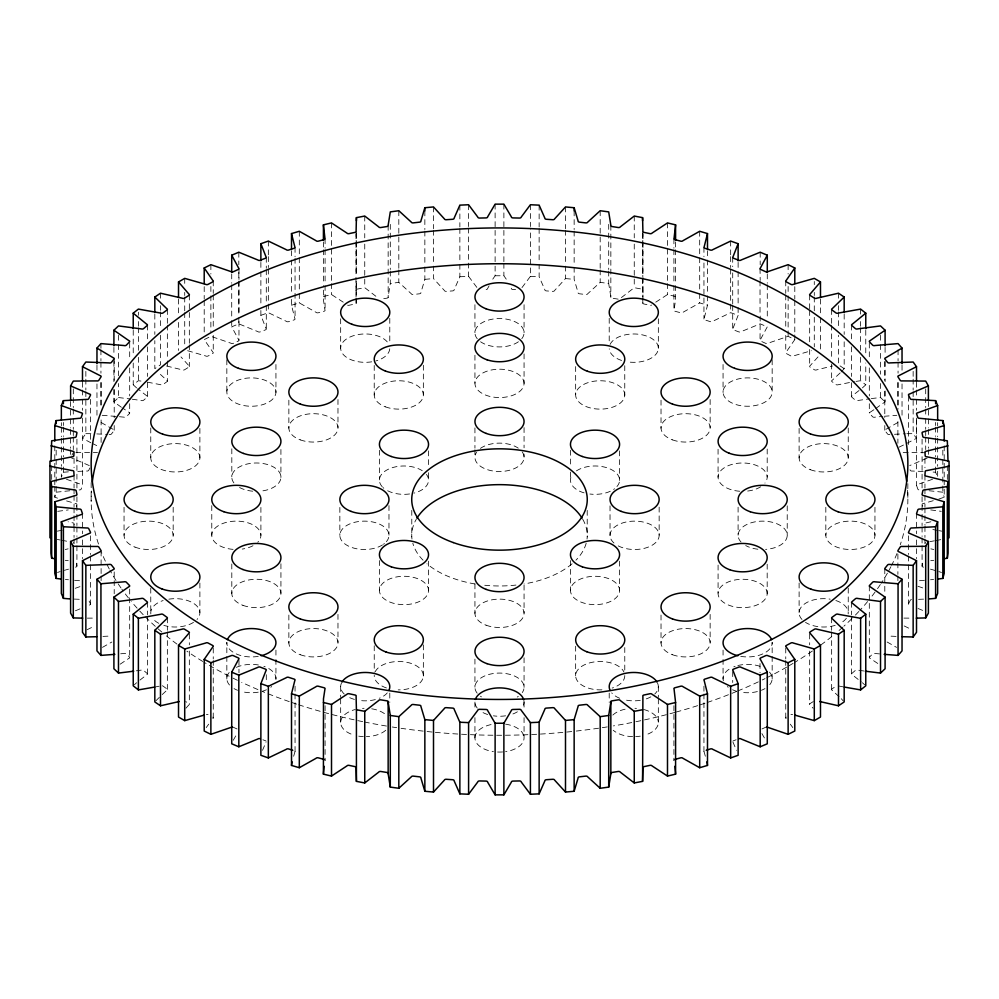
<?xml version="1.0" encoding="UTF-8"?>
<svg xmlns="http://www.w3.org/2000/svg" width="999" height="999" viewBox="0 0 999 999"><rect width="100%" height="100%" fill="white"/><g stroke="black" fill="none" stroke-linecap="round" stroke-linejoin="round"><path stroke-width="0.75" stroke-dasharray="5 3.75" d="M642.931 299.912L643.019 233.729M675.586 285.589L675.524 300.15L674.063 309.927A1.723 0.999 0 0 0 674.912 311.238L680.694 312.774A1.723 0.999 0 0 0 682.979 312.3L699.687 302.909L707.492 305.207L704.158 318.531A1.723 0.999 0 0 0 704.832 319.88L710.376 321.666A1.723 0.999 0 0 0 712.724 321.291L730.656 312.687L738.124 315.334L732.991 328.459A1.723 0.999 0 0 0 733.466 329.845L738.761 331.88A1.723 0.999 0 0 0 741.158 331.618L760.189 323.851L767.282 326.823L760.376 339.672A1.723 0.999 0 0 0 760.676 341.071L765.671 343.344A1.723 0.999 0 0 0 768.094 343.194L788.124 336.313L794.792 339.598L786.163 352.098A1.723 0.999 0 0 0 786.263 353.496L790.933 355.994A1.723 0.999 0 0 0 793.368 355.944L811.375 350.711M73.889 526.273L74.051 523.826A1.723 0.999 0 0 0 72.415 522.789L68.119 521.778M356.031 297.103L356.418 281.468M76.424 507.017L76.923 504.582A1.723 0.999 0 0 0 75.424 503.484L65.759 500.686M923.576 567.145A1.723 0.999 0 0 1 922.077 566.033L922.826 562.387A1.723 0.999 0 0 1 923.85 561.588M390.297 271.066L390.297 283.529L388.149 296.928A1.723 0.999 0 0 1 386.95 298.152L380.831 299.151M57.517 498.151L54.795 497.202L56.169 492.207L56.169 485.989M293.656 756.243L294.842 752.097A1.723 0.999 0 0 0 294.168 750.749M82.492 418.082L82.405 485.539L81.169 489.148A1.723 0.999 0 0 1 79.146 489.935M424.85 266.895L424.85 279.358L420.891 292.62A1.723 0.999 0 0 1 419.53 293.793L413.286 294.505A1.723 0.999 0 0 1 411.263 293.731L398.813 282.342L390.297 283.529M63.399 458.254L63.399 472.265L61.351 477.185L61.351 467.844M262.512 750.324L266.009 742.157M89.873 467.982L88.724 470.329A1.723 0.999 0 0 1 86.613 471.029L75.824 471.478M459.865 264.31L459.865 276.76L454.12 289.81A1.723 0.999 0 0 1 452.597 290.909L446.278 291.346A1.723 0.999 0 0 1 444.368 290.472L433.504 278.571L433.504 266.109M489.085 285.839L487.624 288.511A1.723 0.999 0 0 1 485.964 289.535L483.416 289.598M71.953 455.107L73.302 452.709M233.254 740.259L237.088 733.603M492.757 279.158L495.117 275.761L495.117 263.311M521.99 287.6L530.407 276.373L530.407 228.097M85.852 391.608L85.852 433.653L82.492 438.324L90.909 442.782M206.219 727.572L208.704 724.175M185.889 708.241L188.823 704.982A1.723 0.999 0 0 0 188.911 703.571L185.677 701.548M817.994 356.93L810.177 365.646A1.723 0.999 0 0 0 810.089 367.058L814.41 369.755A1.723 0.999 0 0 0 816.845 369.817L832.492 365.996M155.794 700.873L161.114 695.591M841.258 371.915L844.18 368.668L844.18 340.647M565.496 266.109L565.496 278.571L554.632 290.472A1.723 0.999 0 0 1 552.722 291.346L546.403 290.909A1.723 0.999 0 0 1 544.88 289.81L539.135 276.76L539.135 264.31M121.391 407.267L113.911 401.86L118.481 397.54L118.481 383.529M162.238 694.542L166.733 690.384A1.723 0.999 0 0 0 167.008 688.985L163.062 686.101A1.723 0.999 0 0 0 162.35 685.789M840.134 372.952L832.267 380.244A1.723 0.999 0 0 0 831.992 381.643L835.938 384.528A1.723 0.999 0 0 0 838.348 384.702L854.482 381.593M134.353 684.79L136.588 682.729M862.412 387.899L865.771 384.802L865.771 362.999M618.169 299.151L612.05 298.152A1.723 0.999 0 0 1 610.851 296.928L608.703 283.529L600.187 282.342L587.737 293.731A1.723 0.999 0 0 1 585.714 294.505L579.47 293.793A1.723 0.999 0 0 1 578.109 292.62L574.15 279.358L574.15 266.895M621.403 297.59L634.253 287.687L642.582 289.248L643.019 292.894M136.588 387.899L133.229 384.802L138.386 380.706L144.518 381.593M139.96 680.094L146.678 674.824A1.723 0.999 0 0 0 147.14 673.451L143.606 670.391A1.723 0.999 0 0 0 141.221 670.117L135.227 670.978M859.04 390.534L852.322 395.791A1.723 0.999 0 0 0 851.86 397.177L855.394 400.224A1.723 0.999 0 0 0 857.779 400.512L869.779 398.788M885.089 390.959L885.089 401.86L875.136 408.916M655.756 302.173L667.494 294.555L675.586 296.491M120.155 664.185L128.809 658.416A1.723 0.999 0 0 0 129.458 657.067L126.349 653.858A1.723 0.999 0 0 0 124.013 653.471L119.43 653.908M873.9 409.74L870.191 412.212A1.723 0.999 0 0 0 869.542 413.561L872.651 416.77A1.723 0.999 0 0 0 874.987 417.157L882.616 416.421M813.323 701.548L810.089 703.571A1.723 0.999 0 0 0 810.177 704.982L813.111 708.241M102.46 647.364L111.876 642.007M897.889 422.49L885.776 429.383A1.723 0.999 0 0 0 884.952 430.694L887.611 434.041A1.723 0.999 0 0 0 889.884 434.528M916.508 418.082L916.508 438.324L905.481 444.043M87.013 629.745L94.818 625.948M898.988 447.202L904.182 444.68M927.184 458.104L909.727 465.571M761.925 728.983L765.671 727.272M187.625 350.711L205.632 355.944A1.723 0.999 0 0 0 208.067 355.994L212.737 353.496A1.723 0.999 0 0 0 212.837 352.098L204.208 339.598L210.876 336.313L230.906 343.194A1.723 0.999 0 0 0 233.329 343.344L238.324 341.071A1.723 0.999 0 0 0 238.624 339.672L231.718 326.823L238.811 323.851L257.842 331.618A1.723 0.999 0 0 0 260.24 331.88L265.534 329.845A1.723 0.999 0 0 0 266.009 328.459L260.876 315.334L260.876 307.555M75.449 610.764L80.981 608.478M736.113 739.76L733.466 740.783A1.723 0.999 0 0 0 732.879 741.171M260.876 315.334L268.344 312.687L286.276 321.291A1.723 0.999 0 0 0 288.624 321.666L294.168 319.88A1.723 0.999 0 0 0 294.842 318.531L291.508 305.207L291.508 295.866M75.237 588.286L81.056 586.263M932.492 479.295L917.944 484.365A1.723 0.999 0 0 0 916.595 485.539L917.831 489.148A1.723 0.999 0 0 0 919.854 489.935M57.517 572.477L60.227 571.54M938.773 499.088L944.205 497.202L944.205 486.313M291.508 305.207L299.313 302.909L316.021 312.3A1.723 0.999 0 0 0 318.306 312.774L324.088 311.238A1.723 0.999 0 0 0 324.937 309.927L323.476 300.15L323.414 285.589M64.373 570.342L68.519 569.143M933.241 500.686L923.576 503.484A1.723 0.999 0 0 0 922.077 504.582L922.577 507.017M323.414 296.491L331.506 294.555L343.244 302.173M65.247 549.512L68.119 548.838M930.881 521.778L926.585 522.789A1.723 0.999 0 0 0 924.949 523.826L925.111 526.273M156.244 686.775L159.178 686.213M356.418 289.248L364.747 287.687L377.597 297.59M57.293 531.143L63.187 530.069M929.919 541.633L934.34 540.821M935.813 540.559L941.707 539.472M856.018 381.381L860.614 380.706L865.771 384.802M871.278 398.576L880.519 397.54L885.089 401.86M57.717 511.338L68.257 509.915M930.743 560.701L933.753 560.302M56.169 492.207L69.98 490.734M884.14 416.283L896.802 415.297M424.85 279.358L433.504 278.571M924.437 580.294L919.854 580.694A1.723 0.999 0 0 0 917.831 581.48M930.556 579.757L933.603 579.495M63.399 472.265L68.407 471.84M894.505 434.303L905.281 433.766M102.947 636.4L109.116 636.101A1.723 0.999 0 0 1 111.389 636.588M459.865 276.76L468.593 276.373L477.01 287.6M918.556 599.338L924.724 599.088M75.837 452.597L96.616 452.522A1.723 0.999 0 0 0 97.502 452.572M906.83 433.691L913.148 433.653L916.508 438.324M87.35 618.144L95.067 618.106M495.117 275.761L503.883 275.761L506.243 279.158M85.852 433.653L92.17 433.691M903.933 618.106L911.65 618.144M515.584 289.598L513.036 289.535A1.723 0.999 0 0 1 511.376 288.511L509.915 285.839M925.698 452.709L902.384 452.522A1.723 0.999 0 0 1 901.498 452.572M923.176 471.478L912.387 471.029A1.723 0.999 0 0 1 910.276 470.329L909.127 467.982M74.276 599.088L80.444 599.338M530.407 276.373L539.135 276.76M96.791 433.916L107.567 434.453M896.053 636.4L889.884 636.101A1.723 0.999 0 0 0 887.611 636.588M102.198 415.297L117.907 416.571M933.103 472.052L935.601 472.265L937.649 477.185L937.649 467.844M929.02 490.734L942.831 492.207L944.205 497.202M65.397 579.495L68.444 579.757M74.563 580.294L79.146 580.694A1.723 0.999 0 0 1 81.169 581.48M565.496 278.571L574.15 279.358M119.43 416.72L124.013 417.157A1.723 0.999 0 0 0 126.349 416.77L129.458 413.561A1.723 0.999 0 0 0 128.809 412.212L122.627 408.091M879.57 653.908L874.987 653.471A1.723 0.999 0 0 0 872.651 653.858L869.542 657.067A1.723 0.999 0 0 0 870.191 658.416L878.845 664.185M118.481 397.54L130.719 399.013M930.743 509.915L941.283 511.338M65.247 560.302L68.257 560.701M132.23 399.225L141.221 400.512A1.723 0.999 0 0 0 143.606 400.224L147.14 397.177A1.723 0.999 0 0 0 146.678 395.791L137.712 388.773M863.773 670.978L857.779 670.117A1.723 0.999 0 0 0 855.394 670.391L851.86 673.451A1.723 0.999 0 0 0 852.322 674.824L861.288 681.855M932.866 529.532L937.287 530.344M938.76 530.606L941.707 531.143M57.293 539.472L60.24 540.009M61.713 540.284L69.081 541.633M147.452 382.155L160.652 384.702A1.723 0.999 0 0 0 163.062 384.528L167.008 381.643A1.723 0.999 0 0 0 166.733 380.244L157.742 371.915M838.348 685.926L842.756 686.775M930.881 548.838L933.753 549.512M166.508 365.996L182.155 369.817A1.723 0.999 0 0 0 184.59 369.755L188.911 367.058A1.723 0.999 0 0 0 188.823 365.646L181.006 356.93M930.481 569.143L937.387 571.141M938.773 571.54L941.483 572.477M917.944 586.263L923.763 588.286M66.508 479.295L81.056 484.365A1.723 0.999 0 0 1 82.405 485.539M262.887 739.76L265.534 740.783A1.723 0.999 0 0 1 266.121 741.171M918.019 608.478L923.551 610.764M89.273 465.571L70.604 457.517M233.329 727.272L237.075 728.983M904.182 625.948L911.987 629.745M92.22 443.406L98.714 446.565M887.124 642.007L896.54 647.364M101.111 422.49L113.224 429.383A1.723 0.999 0 0 1 114.048 430.694L111.389 434.041A1.723 0.999 0 0 1 109.116 434.528M844.18 368.668L838.498 364.822L838.498 335.239M862.412 682.729L864.647 684.79M839.01 696.628L832.267 690.384A1.723 0.999 0 0 1 831.992 688.985L835.938 686.101A1.723 0.999 0 0 1 836.65 685.789M841.258 698.713L843.206 700.873M790.296 724.175L792.781 727.572M761.912 733.603L765.746 740.259M732.991 742.157L736.488 750.324M705.344 756.243L704.158 752.097A1.723 0.999 0 0 1 704.832 750.749M75.424 567.145A1.723 0.999 0 0 0 76.923 566.033L76.174 562.387A1.723 0.999 0 0 0 75.15 561.588M356.056 298.501L356.106 302.709A1.723 0.999 0 0 1 355.07 303.983L349.101 305.257A1.723 0.999 0 0 1 347.402 305.095M947.327 465.721L947.327 479.732M944.205 445.829L944.205 478.521M944.205 480.082L944.205 484.752M942.831 450.174L942.831 457.954M942.831 459.515L942.831 484.428M942.831 485.989L942.831 492.207M937.649 422.689L937.649 425.799M937.649 427.36L937.649 436.7M937.649 438.261L937.649 466.283M935.601 422.44L935.601 425.549M935.601 427.11L935.601 436.451M935.601 438.012L935.601 456.693M935.601 458.254L935.601 472.265M928.396 401.461L928.396 427.934M928.396 429.483L928.396 448.176M928.396 449.725L928.396 454.395M925.698 388.861L925.698 407.555M925.698 409.103L925.698 416.895M925.698 418.444L925.698 429.345M925.698 430.906L925.698 435.576M925.698 437.137L925.698 449.587M924.949 458.429L924.949 467.769M924.949 475.174L924.949 488.012M924.949 489.185L924.949 493.856M924.949 495.417L924.949 506.693M924.949 507.879L924.949 514.485M924.949 515.659L924.949 524.999M924.949 526.56L924.949 537.462M924.949 539.01L924.949 543.681M922.077 439.185L922.077 489.011M922.077 496.803L922.077 525.549M922.077 527.11L922.077 536.451M922.077 538.011L922.077 544.243M922.077 545.791L922.077 566.033M916.595 420.142L916.595 485.539M916.595 513.461L916.595 533.703M916.595 539.935L916.595 558.616M916.508 382.267L916.508 388.499M916.508 390.06L916.508 397.839M916.508 399.4L916.508 410.302M913.148 371.366L913.148 377.597M913.148 379.158L913.148 390.06M913.148 391.608L913.148 433.653M908.528 396.216L908.528 444.493M908.528 535.826L908.528 554.507M908.528 556.068L908.528 604.345M907.841 483.641L907.841 497.652M902.035 365.234L902.035 371.466M902.035 383.928L902.035 418.181M898.064 349.837L898.064 360.726M898.064 362.287L898.064 373.189M898.064 382.53L898.064 409.003M897.889 382.58L897.889 409.041M897.889 421.503L897.889 443.294M897.889 554.145L897.889 574.388M897.889 575.948L897.889 580.619M885.089 347.365L885.089 355.144M885.089 361.376L885.089 381.618M884.789 361.688L884.789 380.369M884.789 391.271L884.789 417.732M884.789 425.524L884.789 430.194M884.789 568.806L884.789 593.718M880.519 335.264L880.519 343.044M880.519 344.605L880.519 374.188M880.519 383.529L880.519 397.54M874.949 507.28L874.949 535.314A24.563 14.186 0 0 1 838.099 547.589A24.563 14.186 0 0 1 838.099 523.026A24.563 14.186 0 0 1 874.949 535.314M869.317 342.994L869.317 360.127M869.317 367.907L869.317 395.941M869.317 403.721L869.317 413.062M869.317 585.938L869.317 657.554M865.771 330.307L865.771 355.219M860.614 309.091L860.614 315.309M860.614 321.541L860.614 326.211M860.614 327.772L860.614 351.124M860.614 357.355L860.614 380.706M851.56 325.062L851.56 340.634M851.56 346.865L851.56 376.448M851.56 382.679L851.56 396.69M851.56 602.31L851.56 614.772M851.56 616.321L851.56 673.938M848.238 427.984L848.238 457.567M848.238 588.149L848.238 613.061M844.18 314.173L844.18 334.415M838.498 293.207L838.498 299.438M838.498 305.657L838.498 310.327M838.498 311.888L838.498 329.021M831.643 309.54L831.643 323.564M831.643 325.112L831.643 357.817M831.643 364.036L831.643 381.168M831.643 617.832L831.643 630.294M831.643 631.843L831.643 689.46M825.823 507.28L825.823 535.314M820.479 299.076L820.479 316.208M820.479 317.757L820.479 352.023M814.285 281.493L814.285 284.603M814.285 292.382L814.285 295.504M814.285 297.053L814.285 311.076M814.285 317.295L814.285 346.878M809.665 294.98L809.665 308.991M809.665 310.539L809.665 343.244M809.665 349.475L809.665 366.596M809.665 633.953L809.665 644.855M809.665 651.086L809.665 704.02M799.113 428.421L799.113 458.017M799.113 583.029L799.113 612.612M794.792 286.651L794.792 299.113M794.792 300.674L794.792 333.366M794.792 334.927L794.792 339.598M788.124 264.685L788.124 274.026M788.124 286.488L788.124 294.268M788.124 295.829L788.124 336.313M787.224 505.844L787.224 535.427M785.751 280.931L785.751 293.381M785.751 294.942L785.751 329.195M785.751 335.427L785.751 352.56M785.751 648.001L785.751 658.903M785.751 660.464L785.751 718.069M772.165 359.815L772.165 392.507A24.563 14.186 0 0 1 734.665 404.12A24.563 14.186 0 0 1 736.001 379.57A24.563 14.186 0 0 1 772.165 392.507M772.165 679.008L772.165 642.307A24.563 14.186 0 0 1 740.759 656.368M767.282 273.888L767.282 283.229M767.282 284.777L767.282 319.031M767.195 449.038L767.195 477.06M767.182 564.21L767.182 593.793A24.563 14.186 0 0 1 729.844 605.569A24.563 14.186 0 0 1 730.868 581.006A24.563 14.186 0 0 1 767.182 593.793M760.189 252.223L760.189 264.685M760.027 268.531L760.189 280.257M760.027 280.981L760.027 315.234M760.189 316.059L760.027 340.147M760.027 663.523L760.027 672.864M738.124 262.4L738.124 270.18M738.124 271.74L738.124 305.994M738.124 307.555L738.124 315.334M738.099 507.167L738.099 535.202M732.704 257.33L732.704 266.671M732.704 272.902L732.704 304.033M732.704 305.594L732.704 328.946M732.704 671.603L732.704 682.504M730.656 241.071L730.656 255.082M730.656 256.643L730.656 267.532M730.656 269.093L730.656 312.687M723.064 364.485L723.064 392.507M723.064 650.087L723.064 658.766M723.064 659.427L723.064 679.008M718.069 449.25L718.069 477.272M718.081 565.084L718.081 593.119M710.139 399.525L710.139 427.547M710.139 614.385L710.139 642.419M707.492 250.712L707.492 258.491M707.492 260.052L707.492 294.305M707.492 295.866L707.492 305.207M703.945 247.402L703.945 256.743M703.945 262.974L703.945 319.018M703.945 686.201L703.945 692.432M703.945 693.993L703.945 751.598M699.687 231.281L699.687 256.194M699.687 257.754L699.687 292.008M699.687 293.569L699.687 302.909M675.586 241.995L675.586 248.227M675.586 249.775L675.586 284.041M673.913 238.811L673.913 248.152M673.913 249.7L673.913 283.966M673.913 285.514L673.913 310.427M673.913 705.694L673.913 760.189M667.494 222.927L667.494 282.105M667.494 283.654L667.494 294.555M661.026 400.174L661.026 428.209M661.026 615.047L661.026 643.081M659.153 507.142L659.153 535.164M658.341 318.793L658.341 348.376M658.341 686.438L658.341 697.339M658.341 698.9L658.341 722.252A24.563 14.186 0 0 1 644.58 735.214M642.819 231.593L642.819 276.748M642.819 278.309L642.819 296.99M642.819 298.551L642.819 303.221M642.582 233.192L642.582 276.798M642.582 278.346L642.582 289.248M634.253 216.059L634.253 237.862M634.253 244.093L634.253 287.687M624.762 365.696L624.762 395.279A24.563 14.186 0 0 1 587.424 407.055A24.563 14.186 0 0 1 588.436 382.492A24.563 14.186 0 0 1 624.762 395.279M624.775 647.552L624.775 672.464M619.58 450.874L619.58 480.457M619.58 561.176L619.58 590.759A24.563 14.186 0 0 1 582.292 602.584A24.563 14.186 0 0 1 583.191 578.034A24.563 14.186 0 0 1 619.58 590.759M610.851 225.312L610.839 297.452M610.027 505.869L610.027 535.452M609.215 318.344L609.215 343.256M609.215 693.106L609.215 702.459M608.703 224.363L608.703 269.518M608.703 271.066L608.703 283.529M600.187 210.727L600.187 268.331M600.187 269.892L600.187 282.342M587.212 510.364L587.212 536.9M575.649 366.571L575.649 394.605M575.649 646.203L575.649 675.786M574.15 210.851L574.15 229.533M574.15 231.094L574.15 265.347M570.466 450.274L570.466 465.846M570.466 472.077L570.466 479.857M570.466 560.576L570.466 590.159M565.496 206.943L565.496 228.746M565.496 230.294L565.496 264.548M539.135 205.145L539.135 226.935M539.135 228.496L539.135 262.749M530.407 204.745L530.407 226.548M524.063 304.707L524.063 332.729M524.063 353.908L524.063 383.491A24.563 14.186 0 0 1 487.05 395.604A24.563 14.186 0 0 1 487.4 371.041A24.563 14.186 0 0 1 524.063 383.491M524.063 427.584L524.063 447.827M524.063 454.058L524.063 457.167M524.063 585.139L524.063 613.161M524.063 657.779L524.063 687.362M524.063 702.085L524.063 709.864M524.063 717.657L524.063 737.899A24.563 14.186 0 0 1 505.606 751.635M503.883 204.146L503.883 261.75M503.883 263.311L503.883 275.761M495.117 204.146L495.117 261.75M474.937 304.707L474.937 332.729M474.937 355.232L474.937 383.254M474.937 427.884L474.937 448.126M474.937 449.675L474.937 457.467M474.937 583.866L474.937 613.448M474.937 659.103L474.937 687.137M474.937 702.085L474.937 709.864M474.937 717.657L474.937 737.899A24.563 14.186 0 0 0 493.394 751.635M468.593 204.745L468.593 226.548M468.593 228.097L468.593 276.373M459.865 205.145L459.865 226.935M459.865 228.496L459.865 262.749M433.504 206.943L433.504 228.746M433.504 230.294L433.504 264.548M428.534 450.874L428.534 466.446M428.534 472.677L428.534 480.457M428.534 561.176L428.534 590.759A24.563 14.186 0 0 1 391.246 602.584A24.563 14.186 0 0 1 392.145 578.034A24.563 14.186 0 0 1 428.534 590.759M424.85 210.851L424.85 229.533M424.85 231.094L424.85 265.347M423.351 365.247L423.351 394.83M423.351 644.879L423.351 676.023M411.788 510.364L411.788 536.9M398.813 210.727L398.813 268.331M398.813 269.892L398.813 282.342M390.297 224.363L390.297 269.518M389.785 318.344L389.785 343.256M389.785 693.106L389.785 702.459M388.973 505.581L388.973 535.164M388.149 225.312L388.161 297.452M379.42 450.274L379.42 479.857M379.42 560.576L379.42 590.159M374.225 365.459L374.225 395.042M374.238 645.766L374.238 672.227M364.747 216.059L364.747 237.862M364.747 244.093L364.747 287.687M356.418 233.192L356.418 275.237M356.181 231.593L356.181 275.2M356.181 281.418L356.181 296.99M356.181 298.551L356.181 303.221M355.981 233.729L355.981 275.774M355.981 277.322L355.981 292.894M340.659 318.793L340.659 348.376M340.659 686.438L340.659 697.339M340.659 698.9L340.659 722.252A24.563 14.186 0 0 0 354.42 735.214M339.847 507.43L339.847 535.452M337.974 399.525L337.974 427.547M337.974 614.385L337.974 642.419M331.506 222.927L331.506 282.105M331.506 283.654L331.506 294.555M325.087 238.811L325.087 248.152M325.087 249.7L325.087 283.966M325.087 285.514L325.087 310.427M325.087 705.694L325.087 760.189M323.414 241.995L323.414 248.227M323.414 249.775L323.414 284.041M299.313 231.281L299.313 256.194M299.313 257.754L299.313 292.008M299.313 293.569L299.313 302.909M295.055 247.402L295.055 256.743M295.055 258.304L295.055 319.018M295.055 686.201L295.055 692.432M295.055 693.993L295.055 751.598M291.508 250.712L291.508 258.491M291.508 260.052L291.508 294.305M288.861 400.174L288.861 428.209M288.861 615.047L288.861 643.081M280.919 449.475L280.919 477.51M280.931 563.761L280.931 593.344M275.936 364.485L275.936 392.507A24.563 14.186 0 0 1 238.449 404.12A24.563 14.186 0 0 1 239.785 379.57A24.563 14.186 0 0 1 275.936 392.507M275.936 650.087L275.936 658.766M275.936 659.427L275.936 679.008M268.344 241.071L268.344 255.082M268.344 256.643L268.344 267.532M268.344 269.093L268.344 312.687M266.296 257.33L266.296 268.232M266.296 269.78L266.296 304.033M266.296 305.594L266.296 328.946M266.296 674.725L266.296 682.504M260.876 262.4L260.876 270.18M260.876 271.74L260.876 305.994M260.901 507.405L260.901 535.427M238.973 268.531L238.973 279.42M238.973 280.981L238.973 315.234M238.973 321.466L238.973 340.147M238.973 660.401L238.973 672.864M238.811 252.223L238.811 264.685M238.811 272.465L238.811 280.257M238.811 281.805L238.811 316.059M238.811 317.62L238.811 323.851M231.818 448.801L231.818 476.835M231.805 563.973L231.805 593.568M231.718 273.888L231.718 283.229M231.718 284.777L231.718 319.031M231.718 320.592L231.718 326.823M226.835 359.815L226.835 392.507M226.835 679.008L226.835 642.307A24.563 14.186 0 0 0 258.242 656.368M213.249 280.931L213.249 293.381M213.249 294.942L213.249 329.195M213.249 335.427L213.249 352.56M213.249 648.001L213.249 658.903M213.249 660.464L213.249 718.069M211.776 505.606L211.776 535.202M210.876 264.685L210.876 274.026M210.876 286.488L210.876 294.268M210.876 295.829L210.876 331.643M204.208 286.651L204.208 299.113M204.208 300.674L204.208 334.927M199.887 428.421L199.887 458.017A24.563 14.186 0 0 1 162.712 469.955A24.563 14.186 0 0 1 163.374 445.392A24.563 14.186 0 0 1 199.887 458.017M199.887 583.029L199.887 612.612M189.335 294.98L189.335 343.244M189.335 344.805L189.335 366.596M189.335 633.953L189.335 644.855M189.335 651.086L189.335 704.02M184.715 278.371L184.715 284.603M184.715 292.382L184.715 295.504M184.715 297.053L184.715 311.076M184.715 312.625L184.715 346.878M178.521 299.076L178.521 314.648M178.521 322.427L178.521 350.462M173.177 507.28L173.177 535.314M167.357 309.54L167.357 323.564M167.357 325.112L167.357 359.365M167.357 360.926L167.357 381.168M167.357 617.832L167.357 630.294M167.357 631.843L167.357 689.46M160.502 293.207L160.502 299.438M160.502 305.657L160.502 310.327M160.502 311.888L160.502 329.021M160.502 335.239L160.502 364.822L154.82 368.668L154.82 340.647M154.82 314.173L154.82 334.415M150.762 427.984L150.762 457.567M150.762 588.149L150.762 613.061M147.44 325.062L147.44 340.634M147.44 346.865L147.44 376.448M147.44 382.679L147.44 396.69M147.44 602.31L147.44 614.772M147.44 616.321L147.44 673.938M138.386 312.2L138.386 315.309M138.386 321.541L138.386 326.211M138.386 327.772L138.386 351.124M138.386 357.355L138.386 380.706M133.229 330.307L133.229 355.219M133.229 362.999L133.229 384.802M129.683 342.994L129.683 360.127M129.683 367.907L129.683 395.941M129.683 403.721L129.683 413.062M129.683 589.048L129.683 657.554M124.051 507.28L124.051 535.314M118.481 335.264L118.481 343.044M118.481 344.605L118.481 375.749M114.211 358.566L114.211 380.369M114.211 389.71L114.211 417.732M114.211 425.524L114.211 430.194M114.211 571.915L114.211 593.718M113.911 347.365L113.911 355.144M113.911 361.376L113.911 381.618M113.911 389.398L113.911 401.86M101.111 382.58L101.111 407.492M101.111 419.942L101.111 443.294M101.111 551.036L101.111 574.388M101.111 575.948L101.111 580.619M100.936 343.606L100.936 348.276M100.936 349.837L100.936 360.726M100.936 362.287L100.936 373.189M100.936 382.53L100.936 407.442M96.965 365.234L96.965 371.466M96.965 383.928L96.965 416.62M91.159 482.667L91.159 501.348M90.472 399.338L90.472 442.932M90.472 535.826L90.472 554.507M90.472 556.068L90.472 604.345M85.852 371.366L85.852 377.597M85.852 379.158L85.852 390.06M82.492 382.267L82.492 388.499M82.492 390.06L82.492 397.839M82.492 399.4L82.492 410.302M82.405 513.461L82.405 533.703M82.405 539.935L82.405 558.616M76.923 439.185L76.923 489.011M76.923 496.803L76.923 525.549M76.923 527.11L76.923 536.451M76.923 538.011L76.923 544.243M76.923 545.791L76.923 566.033M74.051 458.429L74.051 467.769M74.051 475.174L74.051 488.012M74.051 489.185L74.051 493.856M74.051 495.417L74.051 506.693M74.051 507.879L74.051 514.485M74.051 515.659L74.051 524.999M74.051 526.56L74.051 537.462M74.051 539.01L74.051 543.681M73.302 388.861L73.302 407.555M73.302 409.103L73.302 416.895M73.302 418.444L73.302 429.345M73.302 430.906L73.302 435.576M73.302 437.137L73.302 449.587M70.604 401.461L70.604 427.934M70.604 429.483L70.604 448.176M70.604 449.725L70.604 454.395M63.399 422.44L63.399 425.549M63.399 427.11L63.399 436.451M63.399 438.012L63.399 456.693M61.351 422.689L61.351 425.799M61.351 427.36L61.351 436.7M61.351 438.261L61.351 466.283M56.169 450.174L56.169 457.954M56.169 459.515L56.169 484.428M54.795 445.829L54.795 478.521M54.795 480.082L54.795 484.752M54.795 486.313L54.795 497.202M51.673 465.721L51.673 479.732M674.063 760.701A1.723 0.999 0 0 1 674.225 759.715M324.775 759.715A1.723 0.999 0 0 1 324.937 760.701M212.737 717.12A1.723 0.999 0 0 1 212.837 718.531M206.381 714.41A1.723 0.999 0 0 1 208.067 714.635M89.273 605.057A1.723 0.999 0 0 0 90.459 603.821L88.724 600.287A1.723 0.999 0 0 0 87.5 599.587M73.539 542.644A1.723 0.999 0 0 1 73.801 543.131M642.894 302.709A1.723 0.999 0 0 0 643.93 303.983L649.899 305.257A1.723 0.999 0 0 0 651.598 305.095M925.199 543.131A1.723 0.999 0 0 1 925.461 542.644M911.5 599.587A1.723 0.999 0 0 0 910.276 600.287L908.541 603.821A1.723 0.999 0 0 0 909.727 605.057M790.933 714.635A1.723 0.999 0 0 1 792.619 714.41M786.163 718.531A1.723 0.999 0 0 1 786.263 717.12M643.88 709.552A24.563 14.186 0 0 1 658.341 722.252M640.259 736.151A24.563 14.186 0 0 1 635.701 736.613M632.617 736.638A24.563 14.186 0 0 1 613.249 730.257M612.837 715.059A24.563 14.186 0 0 1 627.297 708.791M634.939 708.303A24.563 14.186 0 0 1 636.475 708.378M505.606 724.163A24.563 14.186 0 0 1 524.063 737.899M502.584 751.96A24.563 14.186 0 0 1 496.416 751.96M474.937 737.899A24.563 14.186 0 0 1 493.394 724.163M385.751 730.257A24.563 14.186 0 0 1 366.383 736.638M363.299 736.613A24.563 14.186 0 0 1 358.741 736.151M340.659 722.252A24.563 14.186 0 0 1 355.12 709.552M362.525 708.378A24.563 14.186 0 0 1 364.061 708.303M371.703 708.791A24.563 14.186 0 0 1 386.163 715.059M268.756 668.531A24.563 14.186 0 0 1 275.649 680.781M271.703 686.525A24.563 14.186 0 0 1 270.791 687.25M266.446 689.76A24.563 14.186 0 0 1 262.537 691.196M258.242 692.182A24.563 14.186 0 0 1 241.633 691.57M237.587 690.284A24.563 14.186 0 0 1 234.016 688.586M229.508 685.002A24.563 14.186 0 0 1 229.508 672.127M236.338 667.357A24.563 14.186 0 0 1 261.139 665.546M263.886 666.358A24.563 14.186 0 0 1 265.197 666.832M168.843 599.163A24.563 14.186 0 0 1 194.493 603.97A24.563 14.186 0 0 1 197.028 619.467M193.494 622.377A24.563 14.186 0 0 1 163.836 625.374M158.791 623.326A24.563 14.186 0 0 1 152.635 618.269M150.837 613.948A24.563 14.186 0 0 1 163.149 600.524M389.76 348.813A24.563 14.186 0 0 1 376.024 360.889M371.703 361.825A24.563 14.186 0 0 1 341.67 352.185A24.563 14.186 0 0 1 357.754 334.64A24.563 14.186 0 0 1 388.461 343.556M477.272 338.773A24.563 14.186 0 0 1 499.5 318.556A24.563 14.186 0 0 1 521.728 338.773M518.431 341.77A24.563 14.186 0 0 1 480.569 341.77M610.089 344.405A24.563 14.186 0 0 1 640.259 334.478A24.563 14.186 0 0 1 657.467 351.898A24.563 14.186 0 0 1 627.297 361.825M621.603 360.464A24.563 14.186 0 0 1 609.24 348.813M835.851 600.524A24.563 14.186 0 0 1 848.163 613.948M846.365 618.269A24.563 14.186 0 0 1 840.209 623.326M835.164 625.374A24.563 14.186 0 0 1 805.506 622.377M801.972 619.467A24.563 14.186 0 0 1 804.507 603.97A24.563 14.186 0 0 1 830.157 599.163M624.775 675.574A24.563 14.186 0 0 1 612.2 688.061M601.935 689.834A24.563 14.186 0 0 1 575.861 677.572A24.563 14.186 0 0 1 595.429 661.775A24.563 14.186 0 0 1 623.95 672.052M477.185 693.181A24.563 14.186 0 0 1 498.926 673.076A24.563 14.186 0 0 1 522.265 692.582M518.294 696.378A24.563 14.186 0 0 1 517.27 697.04M481.456 696.865A24.563 14.186 0 0 1 480.444 696.203M375.149 671.827A24.563 14.186 0 0 1 403.471 661.763A24.563 14.186 0 0 1 423.214 677.21A24.563 14.186 0 0 1 398.201 689.859M386.451 687.949A24.563 14.186 0 0 1 374.238 675.349M233.054 549.363A24.563 14.186 0 0 1 212.6 531.668A24.563 14.186 0 0 1 245.567 522.165A24.563 14.186 0 0 1 257.767 542.245M252.997 545.729A24.563 14.186 0 0 1 242.245 549.075M233.903 482.904A24.563 14.186 0 0 1 248.364 463.761A24.563 14.186 0 0 1 280.182 473.688A24.563 14.186 0 0 1 260.389 491.158M252.71 491.196A24.563 14.186 0 0 1 239.136 487.275M739.735 491.246A24.563 14.186 0 0 1 718.681 474.038A24.563 14.186 0 0 1 750.536 463.748A24.563 14.186 0 0 1 764.934 483.104M760.664 486.8A24.563 14.186 0 0 1 747.414 491.083M741.046 542.045A24.563 14.186 0 0 1 753.808 522.09A24.563 14.186 0 0 1 786.5 531.893A24.563 14.186 0 0 1 765.546 549.4M757.866 549.225A24.563 14.186 0 0 1 745.704 545.566M382.48 544.917A24.563 14.186 0 0 1 341.67 540.671A24.563 14.186 0 0 1 365.696 521.153A24.563 14.186 0 0 1 386.051 542.02M384.428 543.531A24.563 14.186 0 0 1 383.491 544.243M426.423 474.4A24.563 14.186 0 0 1 413.961 493.119M409.578 493.968A24.563 14.186 0 0 1 385.714 489.647M383.803 488.249A24.563 14.186 0 0 1 382.967 487.5M382.205 486.725A24.563 14.186 0 0 1 389.96 468.519A24.563 14.186 0 0 1 422.227 470.679M522.24 451.96A24.563 14.186 0 0 1 499.75 471.503A24.563 14.186 0 0 1 476.573 452.235M480.419 448.389A24.563 14.186 0 0 1 518.269 448.164M576.435 470.891A24.563 14.186 0 0 1 609.877 468.868A24.563 14.186 0 0 1 615.484 488.012M614.585 488.736A24.563 14.186 0 0 1 613.611 489.435M610.277 491.283A24.563 14.186 0 0 1 589.909 494.03M584.103 492.857A24.563 14.186 0 0 1 572.377 474.662M613.985 543.031A24.563 14.186 0 0 1 631.768 521.228A24.563 14.186 0 0 1 657.704 540.122A24.563 14.186 0 0 1 616.858 545.129M769.492 672.127A24.563 14.186 0 0 1 769.492 685.002M764.984 688.586A24.563 14.186 0 0 1 761.413 690.284M757.367 691.57A24.563 14.186 0 0 1 740.759 692.182M736.463 691.196A24.563 14.186 0 0 1 732.554 689.76M728.209 687.25A24.563 14.186 0 0 1 727.297 686.525M723.351 680.781A24.563 14.186 0 0 1 730.244 668.531M733.803 666.832A24.563 14.186 0 0 1 735.114 666.358M737.861 665.546A24.563 14.186 0 0 1 762.662 667.357M582.667 519.155A87.762 50.662 0 0 1 587.025 539.023M586.176 543.244A87.762 50.662 0 0 1 575.948 560.189M572.077 563.786A87.762 50.662 0 0 1 523.988 583.965M515.946 585.077A87.762 50.662 0 0 1 481.705 584.927M475.012 583.965A87.762 50.662 0 0 1 426.923 563.786M423.052 560.189A87.762 50.662 0 0 1 412.824 543.244M411.975 539.023A87.762 50.662 0 0 1 416.333 519.155M907.542 490.247A408.354 235.764 0 0 1 900.261 544.767M897.015 553.458A408.354 235.764 0 0 1 891.558 565.434M890.896 566.733A408.354 235.764 0 0 1 888.848 570.591M887.412 573.151A408.354 235.764 0 0 1 881.18 583.304M880.344 584.565A408.354 235.764 0 0 1 875.986 590.809M875.074 592.045A408.354 235.764 0 0 1 870.341 598.201M867.619 601.548A408.354 235.764 0 0 1 859.889 610.364M858.878 611.45A408.354 235.764 0 0 1 852.609 617.919M851.535 618.98A408.354 235.764 0 0 1 843.893 626.186M842.819 627.147A408.354 235.764 0 0 1 838.486 630.956M831.742 636.575A408.354 235.764 0 0 1 821.103 644.792M812.412 650.986A408.354 235.764 0 0 1 794.342 662.612M793.069 663.373A408.354 235.764 0 0 1 787.924 666.395M786.625 667.145A408.354 235.764 0 0 1 766.445 677.909M765.047 678.608A408.354 235.764 0 0 1 762.262 679.969M758.316 681.867A408.354 235.764 0 0 1 737.961 690.883M736.575 691.458A408.354 235.764 0 0 1 706.443 702.747M704.969 703.246A408.354 235.764 0 0 1 699.025 705.207M697.627 705.656A408.354 235.764 0 0 1 676.261 712.025M674.824 712.424A408.354 235.764 0 0 1 633.291 722.252M631.768 722.552A408.354 235.764 0 0 1 613.423 725.898M607.255 726.91A408.354 235.764 0 0 1 573.239 731.38M571.753 731.543A408.354 235.764 0 0 1 564.31 732.279M562.824 732.404A408.354 235.764 0 0 1 468.032 734.565M466.521 734.49A408.354 235.764 0 0 1 433.566 732.167M432.08 732.03A408.354 235.764 0 0 1 426.136 731.43M423.164 731.106A408.354 235.764 0 0 1 401.061 728.308M396.665 727.659A408.354 235.764 0 0 1 392.295 726.997M386.476 726.048A408.354 235.764 0 0 1 364.198 721.94M362.687 721.64A408.354 235.764 0 0 1 298.102 704.595M296.616 704.108A408.354 235.764 0 0 1 290.709 702.11M289.235 701.61A408.354 235.764 0 0 1 262.075 691.32M257.917 689.585A408.354 235.764 0 0 1 241.683 682.329M237.45 680.307A408.354 235.764 0 0 1 230.482 676.872M229.108 676.173A408.354 235.764 0 0 1 204.021 662.237M202.76 661.463A408.354 235.764 0 0 1 186.913 651.198M176.985 644.118A408.354 235.764 0 0 1 166.396 635.876M161.9 632.13A408.354 235.764 0 0 1 156.443 627.384M155.295 626.348A408.354 235.764 0 0 1 145.317 616.845M143.207 614.697A408.354 235.764 0 0 1 138.112 609.278M137.125 608.179A408.354 235.764 0 0 1 131.381 601.56M128.409 597.902A408.354 235.764 0 0 1 121.89 589.26M121.016 588.011A408.354 235.764 0 0 1 116.796 581.73M115.984 580.469A408.354 235.764 0 0 1 109.977 570.267M109.278 568.98A408.354 235.764 0 0 1 101.686 552.734M98.501 544.043A408.354 235.764 0 0 1 91.409 490.984M387.275 692.894A24.563 14.186 0 0 1 379.345 698.264M375.324 699.587A24.563 14.186 0 0 1 358.741 700.336M354.42 699.4A24.563 14.186 0 0 1 348.127 696.84M344.28 694.068A24.563 14.186 0 0 1 341.533 682.916M523.863 700.299A24.563 14.186 0 0 1 521.728 708.116M517.407 711.788A24.563 14.186 0 0 1 511.338 714.51M505.606 715.821A24.563 14.186 0 0 1 493.394 715.821M487.662 714.51A24.563 14.186 0 0 1 481.593 711.788M477.272 708.116A24.563 14.186 0 0 1 475.137 700.299M657.467 682.916A24.563 14.186 0 0 1 654.72 694.068M650.873 696.84A24.563 14.186 0 0 1 644.58 699.4M640.259 700.336A24.563 14.186 0 0 1 623.676 699.587M619.655 698.264A24.563 14.186 0 0 1 611.725 692.894M135.027 547.127A24.563 14.186 0 0 0 173.127 536.201A24.563 14.186 0 0 0 137.7 522.614A24.563 14.186 0 0 0 135.027 547.127M810.401 469.717A24.563 14.186 0 0 0 848.213 458.454A24.563 14.186 0 0 0 812.412 445.192A24.563 14.186 0 0 0 810.401 469.717M300.299 654.732A24.563 14.186 0 0 0 337.962 643.306A24.563 14.186 0 0 0 301.985 630.194A24.563 14.186 0 0 0 300.299 654.732M242.932 605.332A24.563 14.186 0 0 0 280.894 594.243A24.563 14.186 0 0 0 245.279 580.806A24.563 14.186 0 0 0 242.932 605.332M300.299 439.872A24.563 14.186 0 0 0 337.962 428.434A24.563 14.186 0 0 0 301.985 415.322A24.563 14.186 0 0 0 300.299 439.872M385.352 406.818A24.563 14.186 0 0 0 423.314 395.729A24.563 14.186 0 0 0 387.699 382.292A24.563 14.186 0 0 0 385.352 406.818M672.477 439.872A24.563 14.186 0 0 0 710.127 428.434A24.563 14.186 0 0 0 674.15 415.322A24.563 14.186 0 0 0 672.477 439.872M486.113 625.199A24.563 14.186 0 0 0 524.025 614.048A24.563 14.186 0 0 0 488.349 600.674A24.563 14.186 0 0 0 486.113 625.199M672.477 654.732A24.563 14.186 0 0 0 710.127 643.306A24.563 14.186 0 0 0 674.15 630.194A24.563 14.186 0 0 0 672.477 654.732"/><path stroke-width="1.5" d="M610.839 701.548L610.851 773.688L608.703 787.1L600.187 788.273L587.737 776.897A1.723 0.999 0 0 0 585.714 776.123L579.47 776.835A1.723 0.999 0 0 0 578.109 777.996L574.15 791.27L565.496 792.057L554.632 780.144A1.723 0.999 0 0 0 552.722 779.282L546.403 779.72A1.723 0.999 0 0 0 544.88 780.818L539.135 793.855L530.407 794.255L521.191 781.892A1.723 0.999 0 0 0 519.405 780.943L513.036 781.081A1.723 0.999 0 0 0 511.376 782.117L503.883 794.854L495.117 794.854L487.624 782.117A1.723 0.999 0 0 0 485.964 781.081L479.595 780.943A1.723 0.999 0 0 0 477.809 781.892L468.593 794.255L459.865 793.855L454.12 780.818A1.723 0.999 0 0 0 452.597 779.72L446.278 779.282A1.723 0.999 0 0 0 444.368 780.144L433.504 792.057L424.85 791.27L420.891 777.996A1.723 0.999 0 0 0 419.53 776.835L413.286 776.123A1.723 0.999 0 0 0 411.263 776.897L398.813 788.273L390.297 787.1L388.149 773.688A1.723 0.999 0 0 0 386.95 772.464L380.831 771.478A1.723 0.999 0 0 0 378.696 772.152L364.747 782.941L356.418 781.368L356.106 767.919A1.723 0.999 0 0 0 355.07 766.645L349.101 765.371A1.723 0.999 0 0 0 346.89 765.946L331.506 776.073L323.414 774.138L323.476 698.85L324.937 689.073A1.723 0.999 0 0 0 324.088 687.762L318.306 686.226A1.723 0.999 0 0 0 316.021 686.7L299.313 696.091L291.508 693.793L294.842 680.469A1.723 0.999 0 0 0 294.168 679.12L288.624 677.334A1.723 0.999 0 0 0 286.276 677.709L268.344 686.313L260.876 683.666L266.009 670.541A1.723 0.999 0 0 0 265.534 669.155L260.24 667.12A1.723 0.999 0 0 0 257.842 667.382L238.811 675.149L231.718 672.177L238.624 659.328A1.723 0.999 0 0 0 238.324 657.929L233.329 655.656A1.723 0.999 0 0 0 230.906 655.806L210.876 662.687L204.208 659.402L212.837 646.902A1.723 0.999 0 0 0 212.737 645.504L208.067 643.006A1.723 0.999 0 0 0 205.632 643.056L184.715 649L178.521 645.429L188.823 633.354A1.723 0.999 0 0 0 188.911 631.942L184.59 629.245A1.723 0.999 0 0 0 182.155 629.183L160.502 634.178L154.82 630.332L166.733 618.756A1.723 0.999 0 0 0 167.008 617.357L163.062 614.472A1.723 0.999 0 0 0 160.652 614.298L138.386 618.294L133.229 614.198L146.678 603.209A1.723 0.999 0 0 0 147.14 601.823L143.606 598.776A1.723 0.999 0 0 0 141.221 598.488L118.481 601.46L113.911 597.14L128.809 586.788A1.723 0.999 0 0 0 129.458 585.439L126.349 582.23A1.723 0.999 0 0 0 124.013 581.843L100.936 583.778L96.965 579.27L113.224 569.617A1.723 0.999 0 0 0 114.048 568.306L111.389 564.959A1.723 0.999 0 0 0 109.116 564.472L85.852 565.347L82.492 560.676L100.012 551.798A1.723 0.999 0 0 0 101.024 550.524L98.826 547.077A1.723 0.999 0 0 0 96.616 546.478L73.302 546.291L70.604 541.483L89.273 533.429A1.723 0.999 0 0 0 90.459 532.205L88.724 528.671A1.723 0.999 0 0 0 86.613 527.971L63.399 526.735L61.351 521.815L81.056 514.635A1.723 0.999 0 0 0 82.405 513.461L81.169 509.852A1.723 0.999 0 0 0 79.146 509.065L56.169 506.793L54.795 501.798L75.424 495.516A1.723 0.999 0 0 0 76.923 494.418L76.174 490.771A1.723 0.999 0 0 0 74.276 489.885L51.673 486.575L50.986 481.53L72.415 476.211A1.723 0.999 0 0 0 74.051 475.174L73.801 471.503A1.723 0.999 0 0 0 72.028 470.541L49.95 466.221M323.414 774.138L324.101 766.283M323.414 240.434L323.414 224.862L331.506 222.927L346.89 233.054A1.723 0.999 0 0 0 349.101 233.629L355.07 232.355A1.723 0.999 0 0 0 356.106 231.081L356.418 217.632L364.747 216.059L378.696 226.848A1.723 0.999 0 0 0 380.831 227.522L386.95 226.536A1.723 0.999 0 0 0 388.149 225.312L390.297 211.9L398.813 210.727L411.263 222.103A1.723 0.999 0 0 0 413.286 222.877L419.53 222.165A1.723 0.999 0 0 0 420.891 221.004L424.85 207.73L433.504 206.943L444.368 218.856A1.723 0.999 0 0 0 446.278 219.718L452.597 219.28A1.723 0.999 0 0 0 454.12 218.182L459.865 205.145L468.593 204.745L477.809 217.108A1.723 0.999 0 0 0 479.595 218.057L485.964 217.919A1.723 0.999 0 0 0 487.624 216.883L495.117 204.146L503.883 204.146L511.376 216.883A1.723 0.999 0 0 0 513.036 217.919L519.405 218.057A1.723 0.999 0 0 0 521.191 217.108L530.407 204.745L539.135 205.145L544.88 218.182A1.723 0.999 0 0 0 546.403 219.28L552.722 219.718A1.723 0.999 0 0 0 554.632 218.856L565.496 206.943L574.15 207.73L578.109 221.004A1.723 0.999 0 0 0 579.47 222.165L585.714 222.877A1.723 0.999 0 0 0 587.737 222.103L600.187 210.727L608.703 211.9L610.851 225.312A1.723 0.999 0 0 0 612.05 226.536L618.169 227.522A1.723 0.999 0 0 0 620.304 226.848L634.253 216.059L642.582 217.632L642.894 231.081A1.723 0.999 0 0 0 643.93 232.355L649.899 233.629A1.723 0.999 0 0 0 652.11 233.054L667.494 222.927L675.586 224.862L674.063 238.299A1.723 0.999 0 0 0 674.912 239.61L680.694 241.159A1.723 0.999 0 0 0 682.979 240.672L699.687 231.281L707.492 233.579L707.492 249.151M610.851 773.688A1.723 0.999 0 0 1 612.05 772.464L618.169 771.478A1.723 0.999 0 0 1 620.304 772.152L634.253 782.941L642.582 781.368L642.894 696.291A1.723 0.999 0 0 1 643.93 695.017L649.899 693.743A1.723 0.999 0 0 1 652.11 694.33L667.494 704.445L675.586 702.509L674.063 689.073A1.723 0.999 0 0 1 674.912 687.762L680.694 686.226A1.723 0.999 0 0 1 682.979 686.7L699.687 696.091L707.492 693.793L704.158 680.469A1.723 0.999 0 0 1 704.832 679.12L710.376 677.334A1.723 0.999 0 0 1 712.724 677.709L730.656 686.313L738.124 683.666L732.991 670.541A1.723 0.999 0 0 1 733.466 669.155L738.761 667.12A1.723 0.999 0 0 1 741.158 667.382L760.189 675.149L767.282 672.177L760.376 659.328A1.723 0.999 0 0 1 760.676 657.929L765.671 655.656A1.723 0.999 0 0 1 768.094 655.806L788.124 662.687L794.792 659.402L786.163 646.902A1.723 0.999 0 0 1 786.263 645.504L790.933 643.006A1.723 0.999 0 0 1 793.368 643.056L814.285 649L820.479 645.429L810.177 633.354A1.723 0.999 0 0 1 810.089 631.942L814.41 629.245A1.723 0.999 0 0 1 816.845 629.183L838.498 634.178L844.18 630.332L832.267 618.756A1.723 0.999 0 0 1 831.992 617.357L835.938 614.472A1.723 0.999 0 0 1 838.348 614.298L860.614 618.294L865.771 614.198L852.322 603.209A1.723 0.999 0 0 1 851.86 601.823L855.394 598.776A1.723 0.999 0 0 1 857.779 598.488L880.519 601.46L885.089 597.14L870.191 586.788A1.723 0.999 0 0 1 869.542 585.439L872.651 582.23A1.723 0.999 0 0 1 874.987 581.843L898.064 583.778L902.035 579.27L885.776 569.617A1.723 0.999 0 0 1 884.952 568.306L887.611 564.959A1.723 0.999 0 0 1 889.884 564.472L913.148 565.347L916.508 560.676L898.988 551.798A1.723 0.999 0 0 1 897.976 550.524L900.174 547.077A1.723 0.999 0 0 1 902.384 546.478L925.698 546.291L928.396 541.483L909.727 533.429A1.723 0.999 0 0 1 908.541 532.205L910.276 528.671A1.723 0.999 0 0 1 912.387 527.971L935.601 526.735L937.649 521.815L917.944 514.635A1.723 0.999 0 0 1 916.595 513.461L917.831 509.852A1.723 0.999 0 0 1 919.854 509.065L942.831 506.793L944.205 501.798L923.576 495.516A1.723 0.999 0 0 1 922.077 494.418L922.826 490.771A1.723 0.999 0 0 1 924.724 489.885L947.327 486.575L948.014 481.53L926.585 476.211A1.723 0.999 0 0 1 924.949 475.174L925.199 471.503A1.723 0.999 0 0 1 926.972 470.541L949.05 466.221M642.582 781.368L642.894 767.919A1.723 0.999 0 0 1 643.93 766.645L649.899 765.371A1.723 0.999 0 0 1 652.11 765.946L667.494 776.073L675.586 774.138L675.586 702.509M50.986 461.413L51.673 440.809L74.276 437.487A1.723 0.999 0 0 0 76.174 436.613L76.923 432.967A1.723 0.999 0 0 0 75.424 431.855L54.795 425.586L56.169 420.591L79.146 418.306A1.723 0.999 0 0 0 81.169 417.52L82.405 413.911A1.723 0.999 0 0 0 81.056 412.737L61.351 405.557L63.399 400.636L86.613 399.4A1.723 0.999 0 0 0 88.724 398.713L90.459 395.179A1.723 0.999 0 0 0 89.273 393.943L70.604 385.889L73.302 381.081L96.616 380.894A1.723 0.999 0 0 0 98.826 380.307L101.024 376.86A1.723 0.999 0 0 0 100.012 375.574L82.492 366.695L85.852 362.025L109.116 362.899A1.723 0.999 0 0 0 111.389 362.412L114.048 359.078A1.723 0.999 0 0 0 113.224 357.754L96.965 348.114L100.936 343.606L124.013 345.529A1.723 0.999 0 0 0 126.349 345.142L129.458 341.933A1.723 0.999 0 0 0 128.809 340.584L113.911 330.232L118.481 325.924L141.221 328.883A1.723 0.999 0 0 0 143.606 328.609L147.14 325.549A1.723 0.999 0 0 0 146.678 324.176L133.229 313.174L138.386 309.091L160.652 313.074A1.723 0.999 0 0 0 163.062 312.899L167.008 310.015A1.723 0.999 0 0 0 166.733 308.616L154.82 297.053L160.502 293.207L182.155 298.189A1.723 0.999 0 0 0 184.59 298.127L188.911 295.429A1.723 0.999 0 0 0 188.823 294.018L178.521 281.955L184.715 278.371L205.632 284.328A1.723 0.999 0 0 0 208.067 284.365L212.737 281.88A1.723 0.999 0 0 0 212.837 280.469L204.208 267.969L210.876 264.685L230.906 271.566A1.723 0.999 0 0 0 233.329 271.728L238.324 269.443A1.723 0.999 0 0 0 238.624 268.057L231.718 255.195L238.811 252.223L257.842 259.99A1.723 0.999 0 0 0 260.24 260.252L265.534 258.217A1.723 0.999 0 0 0 266.009 256.843L260.876 243.706L268.344 241.071L286.276 249.675A1.723 0.999 0 0 0 288.624 250.05L294.168 248.252A1.723 0.999 0 0 0 294.842 246.903L291.508 233.579L299.313 231.281L316.021 240.672A1.723 0.999 0 0 0 318.306 241.159L324.088 239.61A1.723 0.999 0 0 0 324.937 238.299L323.414 224.862M944.305 558.741L947.327 558.191L948.014 553.159L948.014 481.53M324.088 759.39L318.306 757.841A1.723 0.999 0 0 0 316.021 758.328L299.313 767.719L291.508 765.421L292.058 761.775M707.492 233.579L704.158 246.903A1.723 0.999 0 0 0 704.832 248.252L710.376 250.05A1.723 0.999 0 0 0 712.724 249.675L730.656 241.071L738.124 243.706L738.124 260.839M608.703 787.1L608.703 715.471L610.851 702.072A1.723 0.999 0 0 1 612.05 700.848L618.169 699.849A1.723 0.999 0 0 1 620.304 700.524L634.253 711.313L642.582 709.752M938.198 579.02L942.831 578.409L944.205 573.414L944.205 501.798M738.124 243.706L732.991 256.843A1.723 0.999 0 0 0 733.466 258.217L738.761 260.252A1.723 0.999 0 0 0 741.158 259.99L760.189 252.223L767.282 255.195L767.282 272.327M574.15 791.27L574.15 719.642L578.109 706.38A1.723 0.999 0 0 1 579.47 705.207L585.714 704.495A1.723 0.999 0 0 1 587.737 705.269L600.187 716.658L608.703 715.471M929.345 598.901L935.601 598.364L937.649 593.443L937.649 521.815M767.282 255.195L760.376 268.057A1.723 0.999 0 0 0 760.676 269.443L765.671 271.728A1.723 0.999 0 0 0 768.094 271.566L788.124 264.685L794.792 267.969L794.792 283.541M539.135 793.855L539.135 722.24L544.88 709.19A1.723 0.999 0 0 1 546.403 708.091L552.722 707.654A1.723 0.999 0 0 1 554.632 708.528L565.496 720.429L565.496 792.057M916.295 618.156L925.698 617.919L928.396 613.111L928.396 541.483M794.792 267.969L786.163 280.469A1.723 0.999 0 0 0 786.263 281.88L790.933 284.365A1.723 0.999 0 0 0 793.368 284.328L814.285 278.371L820.479 281.955L820.479 297.515M503.883 794.854L503.883 723.239L511.376 710.489A1.723 0.999 0 0 1 513.036 709.465L519.405 709.315A1.723 0.999 0 0 1 521.191 710.264L530.407 722.627L530.407 794.255M902.209 636.713L913.148 636.975L916.508 632.305L916.508 560.676M820.479 281.955L810.177 294.018A1.723 0.999 0 0 0 810.089 295.429L814.41 298.127A1.723 0.999 0 0 0 816.845 298.189L838.498 293.207L844.18 297.053L844.18 312.625M468.593 794.255L468.593 722.627L477.809 710.264A1.723 0.999 0 0 1 479.595 709.315L485.964 709.465A1.723 0.999 0 0 1 487.624 710.489L495.117 723.239L495.117 794.854M884.14 654.345L898.064 655.394L902.035 650.886L902.035 579.27M844.18 297.053L832.267 308.616A1.723 0.999 0 0 0 831.992 310.015L835.938 312.899A1.723 0.999 0 0 0 838.348 313.074L860.614 309.091L865.771 313.174L865.771 328.746M433.504 792.057L433.504 720.429L444.368 708.528A1.723 0.999 0 0 1 446.278 707.654L452.597 708.091A1.723 0.999 0 0 1 454.12 709.19L459.865 722.24L459.865 793.855M865.271 671.191L880.519 673.076L885.089 668.768L885.089 597.14M865.771 313.174L852.322 324.176A1.723 0.999 0 0 0 851.86 325.549L855.394 328.609A1.723 0.999 0 0 0 857.779 328.883L880.519 325.924L885.089 330.232L885.089 345.804M323.414 702.509L331.506 704.445L346.89 694.33A1.723 0.999 0 0 1 349.101 693.743L355.07 695.017A1.723 0.999 0 0 1 356.106 696.291L356.418 709.752L364.747 711.313L378.696 700.524A1.723 0.999 0 0 1 380.831 699.849L386.95 700.848A1.723 0.999 0 0 1 388.149 702.072L390.297 715.471L398.813 716.658L411.263 705.269A1.723 0.999 0 0 1 413.286 704.495L419.53 705.207A1.723 0.999 0 0 1 420.891 706.38L424.85 719.642L424.85 791.27M844.217 687.05L860.614 689.909L865.771 685.826L865.771 614.198M885.089 330.232L870.191 340.584A1.723 0.999 0 0 0 869.542 341.933L872.651 345.142A1.723 0.999 0 0 0 874.987 345.529L898.064 343.606L902.035 348.114L902.035 363.686M819.692 701.51L838.498 705.794L844.18 701.947L844.18 630.332M902.035 348.114L885.776 357.754A1.723 0.999 0 0 0 884.952 359.078L887.611 362.412A1.723 0.999 0 0 0 889.884 362.899L913.148 362.025L916.508 366.695L916.508 380.719M794.742 715.084L814.285 720.629L820.479 717.045L820.479 645.429M916.508 366.695L898.988 375.574A1.723 0.999 0 0 0 897.976 376.86L900.174 380.307A1.723 0.999 0 0 0 902.384 380.894L925.698 381.081L928.396 385.889L928.396 399.9M766.483 727.072A1.723 0.999 0 0 1 768.094 727.434L788.124 734.315L794.792 731.031L794.792 659.402M928.396 385.889L909.727 393.943A1.723 0.999 0 0 0 908.541 395.179L910.276 398.713A1.723 0.999 0 0 0 912.387 399.4L935.601 400.636L937.649 405.557L937.649 419.568M260.876 683.666L260.876 755.294L268.344 757.929L286.276 749.325A1.723 0.999 0 0 1 288.624 748.95L292.782 750.299M738.761 738.748A1.723 0.999 0 0 1 741.158 739.01L760.189 746.777L767.282 743.805L767.282 672.177M937.649 405.557L917.944 412.737A1.723 0.999 0 0 0 916.595 413.911L917.831 417.52A1.723 0.999 0 0 0 919.854 418.306L942.831 420.591L944.205 425.586L944.205 441.158M231.718 672.177L231.718 743.805L238.811 746.777L257.842 739.01A1.723 0.999 0 0 1 260.24 738.748M706.218 750.299L710.376 748.95A1.723 0.999 0 0 1 712.724 749.325L730.656 757.929L738.124 755.294L738.124 683.666M944.205 425.586L923.576 431.855A1.723 0.999 0 0 0 922.077 432.967L922.826 436.613A1.723 0.999 0 0 0 924.724 437.487L947.327 440.809L948.014 461.413M204.208 659.402L204.208 731.031L210.876 734.315L230.906 727.434A1.723 0.999 0 0 1 232.517 727.072M204.258 715.084L184.715 720.629L178.521 717.045L178.521 645.429M674.912 759.39L680.694 757.841A1.723 0.999 0 0 1 682.979 758.328L699.687 767.719L707.492 765.421L707.492 693.793M948.014 445.841L926.585 451.161A1.723 0.999 0 0 0 924.949 452.197L925.199 455.869A1.723 0.999 0 0 0 926.972 456.83L949.05 461.163L949.05 537.837M179.308 701.51L160.502 705.794L154.82 701.947L154.82 630.332M154.783 687.05L138.386 689.909L133.229 685.826L133.229 614.198M133.729 671.191L118.481 673.076L113.911 668.768L113.911 597.14M114.86 654.345L100.936 655.394L96.965 650.886L96.965 579.27M565.496 720.429L574.15 719.642M96.791 636.713L85.852 636.975L82.492 632.305L82.492 560.676M530.407 722.627L539.135 722.24M82.705 618.156L73.302 617.919L70.604 613.111L70.604 541.483M495.117 723.239L503.883 723.239M459.865 722.24L468.593 722.627M61.351 521.815L61.351 593.443L63.399 598.364L69.655 598.901M424.85 719.642L433.504 720.429M54.795 501.798L54.795 573.414L56.169 578.409L60.802 579.02M50.986 481.53L50.986 553.159L51.673 558.191L54.695 558.741M50.986 445.841L72.415 451.161A1.723 0.999 0 0 1 74.051 452.197L73.801 455.869A1.723 0.999 0 0 1 72.028 456.83L49.95 461.163L49.95 537.837M706.942 761.775L707.492 765.421M674.899 766.283L675.586 774.138M947.327 486.575L947.327 558.191M942.831 420.591L942.831 423.701M942.831 506.793L942.831 578.409M935.601 400.636L935.601 403.758M935.601 526.735L935.601 598.364M925.698 546.291L925.698 617.919M913.148 565.347L913.148 636.975M898.064 583.778L898.064 655.394M880.519 601.46L880.519 673.076M860.614 618.294L860.614 689.909M838.498 634.178L838.498 705.794M814.285 649L814.285 720.629M788.124 662.687L788.124 734.315M760.189 675.149L760.189 746.777M730.656 686.313L730.656 757.929M699.687 696.091L699.687 767.719M675.586 224.862L675.586 240.434M667.494 704.445L667.494 776.073M642.582 217.632L642.582 220.742M634.253 711.313L634.253 782.941M600.187 716.658L600.187 788.273M574.15 207.73L574.15 210.851M424.85 207.73L424.85 210.851M398.813 716.658L398.813 788.273M390.297 715.471L390.297 787.1M388.161 701.548L388.149 773.688M364.747 711.313L364.747 782.941M356.418 217.632L356.418 220.742M356.418 709.752L356.418 781.368M331.506 704.445L331.506 776.073M299.313 696.091L299.313 767.719M291.508 233.579L291.508 249.151M291.508 693.793L291.508 765.421M268.344 686.313L268.344 757.929M260.876 243.706L260.876 260.839M238.811 675.149L238.811 746.777M231.718 255.195L231.718 272.327M210.876 662.687L210.876 734.315M204.208 267.969L204.208 283.541M184.715 649L184.715 720.629M178.521 281.955L178.521 297.515M160.502 634.178L160.502 705.794M154.82 297.053L154.82 312.625M138.386 618.294L138.386 689.909M133.229 313.174L133.229 328.746M118.481 601.46L118.481 673.076M113.911 330.232L113.911 345.804M100.936 583.778L100.936 655.394M96.965 348.114L96.965 363.686M85.852 565.347L85.852 636.975M82.492 366.695L82.492 380.719M73.302 546.291L73.302 617.919M70.604 385.889L70.604 399.9M63.399 400.636L63.399 403.758M63.399 526.735L63.399 598.364M61.351 405.557L61.351 419.568M56.169 420.591L56.169 423.701M56.169 506.793L56.169 578.409M54.795 425.586L54.795 441.158M51.673 486.575L51.673 558.191M416.933 518.144A87.762 50.662 0 0 1 499.5 484.652A87.762 50.662 0 0 1 582.067 518.144M92.258 482.105A408.354 235.764 0 0 1 498.863 263.736A408.354 235.764 0 0 1 906.642 481.368M737.861 655.756A24.563 14.186 0 0 1 731.955 631.818A24.563 14.186 0 0 1 771.578 639.647M227.422 639.647A24.563 14.186 0 0 1 267.045 631.818A24.563 14.186 0 0 1 261.139 655.756M341.983 682.067A24.563 14.186 0 0 1 372.44 673.101A24.563 14.186 0 0 1 388.911 690.409M475.374 699.425A24.563 14.186 0 0 1 499.5 687.899A24.563 14.186 0 0 1 523.626 699.425M610.089 690.409A24.563 14.186 0 0 1 626.56 673.101A24.563 14.186 0 0 1 657.017 682.067M453.259 542.557A87.762 50.662 0 0 0 587.212 501.086A87.762 50.662 0 0 0 458.029 454.845A87.762 50.662 0 0 0 453.259 542.557M582.292 566.783A24.563 14.186 0 0 0 619.58 554.944A24.563 14.186 0 0 0 583.191 542.22A24.563 14.186 0 0 0 582.292 566.783M672.477 618.93A24.563 14.186 0 0 0 710.127 607.492A24.563 14.186 0 0 0 674.15 594.38A24.563 14.186 0 0 0 672.477 618.93M621.203 511.388A24.563 14.186 0 0 0 659.115 500.249A24.563 14.186 0 0 0 623.438 486.863A24.563 14.186 0 0 0 621.203 511.388M582.292 456.481A24.563 14.186 0 0 0 619.58 444.655A24.563 14.186 0 0 0 583.191 431.918A24.563 14.186 0 0 0 582.292 456.481M486.113 433.391A24.563 14.186 0 0 0 524.025 422.252A24.563 14.186 0 0 0 488.349 408.866A24.563 14.186 0 0 0 486.113 433.391M391.246 456.481A24.563 14.186 0 0 0 428.534 444.655A24.563 14.186 0 0 0 392.145 431.918A24.563 14.186 0 0 0 391.246 456.481M351.024 511.388A24.563 14.186 0 0 0 388.936 500.249A24.563 14.186 0 0 0 353.259 486.863A24.563 14.186 0 0 0 351.024 511.388M391.246 566.783A24.563 14.186 0 0 0 428.534 554.944A24.563 14.186 0 0 0 392.145 542.22A24.563 14.186 0 0 0 391.246 566.783M486.113 589.385A24.563 14.186 0 0 0 524.025 578.234A24.563 14.186 0 0 0 488.349 564.86A24.563 14.186 0 0 0 486.113 589.385M729.844 569.755A24.563 14.186 0 0 0 767.182 557.979A24.563 14.186 0 0 0 730.868 545.192A24.563 14.186 0 0 0 729.844 569.755M750.212 511.725A24.563 14.186 0 0 0 787.224 499.612A24.563 14.186 0 0 0 750.561 487.162A24.563 14.186 0 0 0 750.212 511.725M729.195 453.221A24.563 14.186 0 0 0 767.157 442.145A24.563 14.186 0 0 0 731.543 428.708A24.563 14.186 0 0 0 729.195 453.221M672.477 404.058A24.563 14.186 0 0 0 710.127 392.632A24.563 14.186 0 0 0 674.15 379.508A24.563 14.186 0 0 0 672.477 404.058M587.424 371.241A24.563 14.186 0 0 0 624.762 359.465A24.563 14.186 0 0 0 588.436 346.678A24.563 14.186 0 0 0 587.424 371.241M487.05 359.79A24.563 14.186 0 0 0 524.063 347.677A24.563 14.186 0 0 0 487.4 335.227A24.563 14.186 0 0 0 487.05 359.79M385.352 371.004A24.563 14.186 0 0 0 423.314 359.915A24.563 14.186 0 0 0 387.699 346.478A24.563 14.186 0 0 0 385.352 371.004M300.299 404.058A24.563 14.186 0 0 0 337.962 392.632A24.563 14.186 0 0 0 301.985 379.508A24.563 14.186 0 0 0 300.299 404.058M243.581 453.459A24.563 14.186 0 0 0 280.919 441.695A24.563 14.186 0 0 0 244.605 428.908A24.563 14.186 0 0 0 243.581 453.459M223.876 511.725A24.563 14.186 0 0 0 260.901 499.612A24.563 14.186 0 0 0 224.226 487.162A24.563 14.186 0 0 0 223.876 511.725M242.932 569.517A24.563 14.186 0 0 0 280.894 558.429A24.563 14.186 0 0 0 245.279 544.992A24.563 14.186 0 0 0 242.932 569.517M300.299 618.93A24.563 14.186 0 0 0 337.962 607.492A24.563 14.186 0 0 0 301.985 594.38A24.563 14.186 0 0 0 300.299 618.93M386.001 651.985A24.563 14.186 0 0 0 423.351 640.209A24.563 14.186 0 0 0 387.025 627.422A24.563 14.186 0 0 0 386.001 651.985M487.05 663.661A24.563 14.186 0 0 0 524.063 651.548A24.563 14.186 0 0 0 487.4 639.098A24.563 14.186 0 0 0 487.05 663.661M586.775 651.735A24.563 14.186 0 0 0 624.737 640.659A24.563 14.186 0 0 0 589.123 627.222A24.563 14.186 0 0 0 586.775 651.735M811.063 589.198A24.563 14.186 0 0 0 848.238 577.247A24.563 14.186 0 0 0 811.725 564.635A24.563 14.186 0 0 0 811.063 589.198M838.099 511.775A24.563 14.186 0 0 0 874.949 499.5A24.563 14.186 0 0 0 838.099 487.225A24.563 14.186 0 0 0 838.099 511.775M810.401 433.903A24.563 14.186 0 0 0 848.213 422.639A24.563 14.186 0 0 0 812.412 409.378A24.563 14.186 0 0 0 810.401 433.903M734.665 368.306A24.563 14.186 0 0 0 772.165 356.693A24.563 14.186 0 0 0 736.001 343.756A24.563 14.186 0 0 0 734.665 368.306M621.166 324.513A24.563 14.186 0 0 0 658.341 312.562A24.563 14.186 0 0 0 621.828 299.95A24.563 14.186 0 0 0 621.166 324.513M485.914 308.728A24.563 14.186 0 0 0 524.013 297.814A24.563 14.186 0 0 0 488.573 284.216A24.563 14.186 0 0 0 485.914 308.728M351.948 324.275A24.563 14.186 0 0 0 389.76 313.012A24.563 14.186 0 0 0 353.958 299.737A24.563 14.186 0 0 0 351.948 324.275M238.449 368.306A24.563 14.186 0 0 0 275.936 356.693A24.563 14.186 0 0 0 239.785 343.756A24.563 14.186 0 0 0 238.449 368.306M162.712 434.14A24.563 14.186 0 0 0 199.887 422.202A24.563 14.186 0 0 0 163.374 409.59A24.563 14.186 0 0 0 162.712 434.14M135.027 511.313A24.563 14.186 0 0 0 173.127 500.387A24.563 14.186 0 0 0 137.7 486.8A24.563 14.186 0 0 0 135.027 511.313M162.05 588.96A24.563 14.186 0 0 0 199.862 577.697A24.563 14.186 0 0 0 164.061 564.423A24.563 14.186 0 0 0 162.05 588.96M276.199 661.076A408.354 235.764 0 0 0 907.242 476.648A408.354 235.764 0 0 0 315.06 253.346A408.354 235.764 0 0 0 276.199 661.076"/></g></svg>
